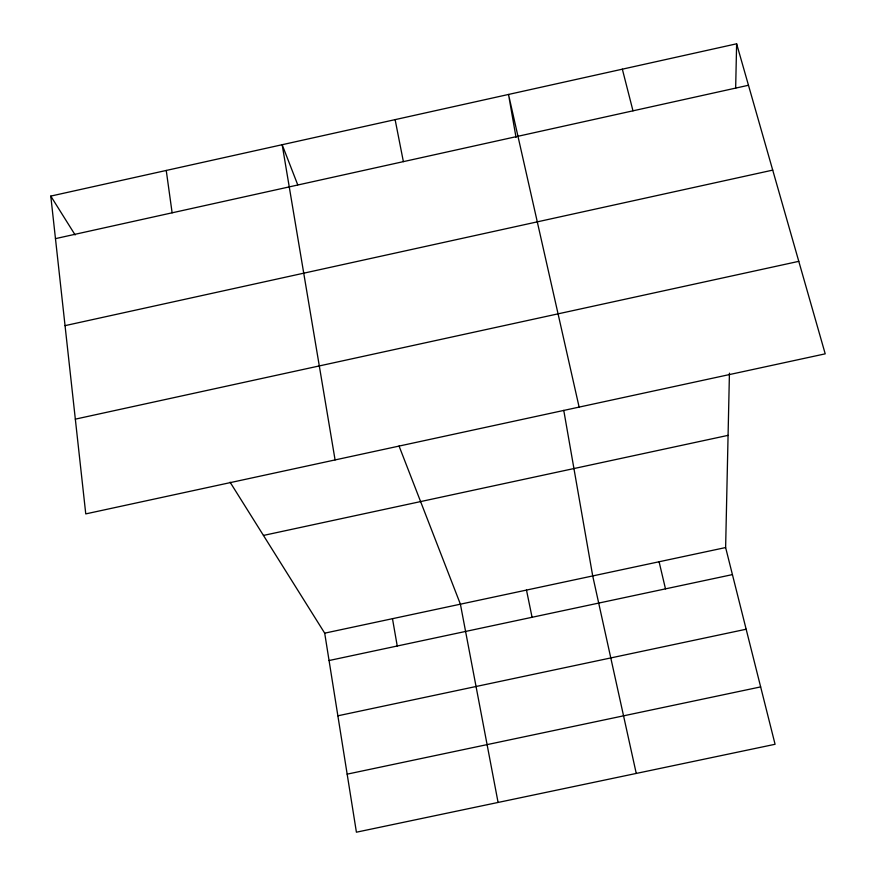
<?xml version="1.0" encoding="UTF-8"?>
<svg xmlns="http://www.w3.org/2000/svg" width="876" height="876" viewBox="0 0 876 876"><rect width="100%" height="100%" fill="white"/><g stroke="black" fill="none" stroke-linecap="round" stroke-linejoin="round"><path stroke-width="1.31" d="M230.081 482.183L324.7 633.162L356.412 832.2L775.074 744.282L725.624 547.555L729.434 373.154M735.654 88.301L736.628 43.8L50.786 196.093L85.76 513.894L825.214 353.838L736.628 43.8M55.462 238.633L748.476 85.268M65.043 325.642L772.72 170.119M75.336 419.144L798.792 261.344M263.457 535.433L728.076 435.35M324.7 633.162L725.624 547.555M329.069 660.526L732.424 574.601M337.873 715.802L746.155 629.231M347.159 774.154L760.653 686.904M50.786 196.093L75.128 234.932M297.709 184.77L282.171 144.715L335.081 459.922M399.051 446.026L460.404 604.188L498.083 802.449M622.343 69.171L632.987 110.825M659.091 561.757L665.486 588.858M579.124 407.099L508.518 94.455L516.019 137.357M636.25 773.431L592.713 575.937L563.761 410.373M526.487 590.074L532.071 617.284M395.12 119.629L403.376 161.633M392.481 618.686L397.244 646.006M166.243 170.448L172.123 212.813"/></g></svg>
